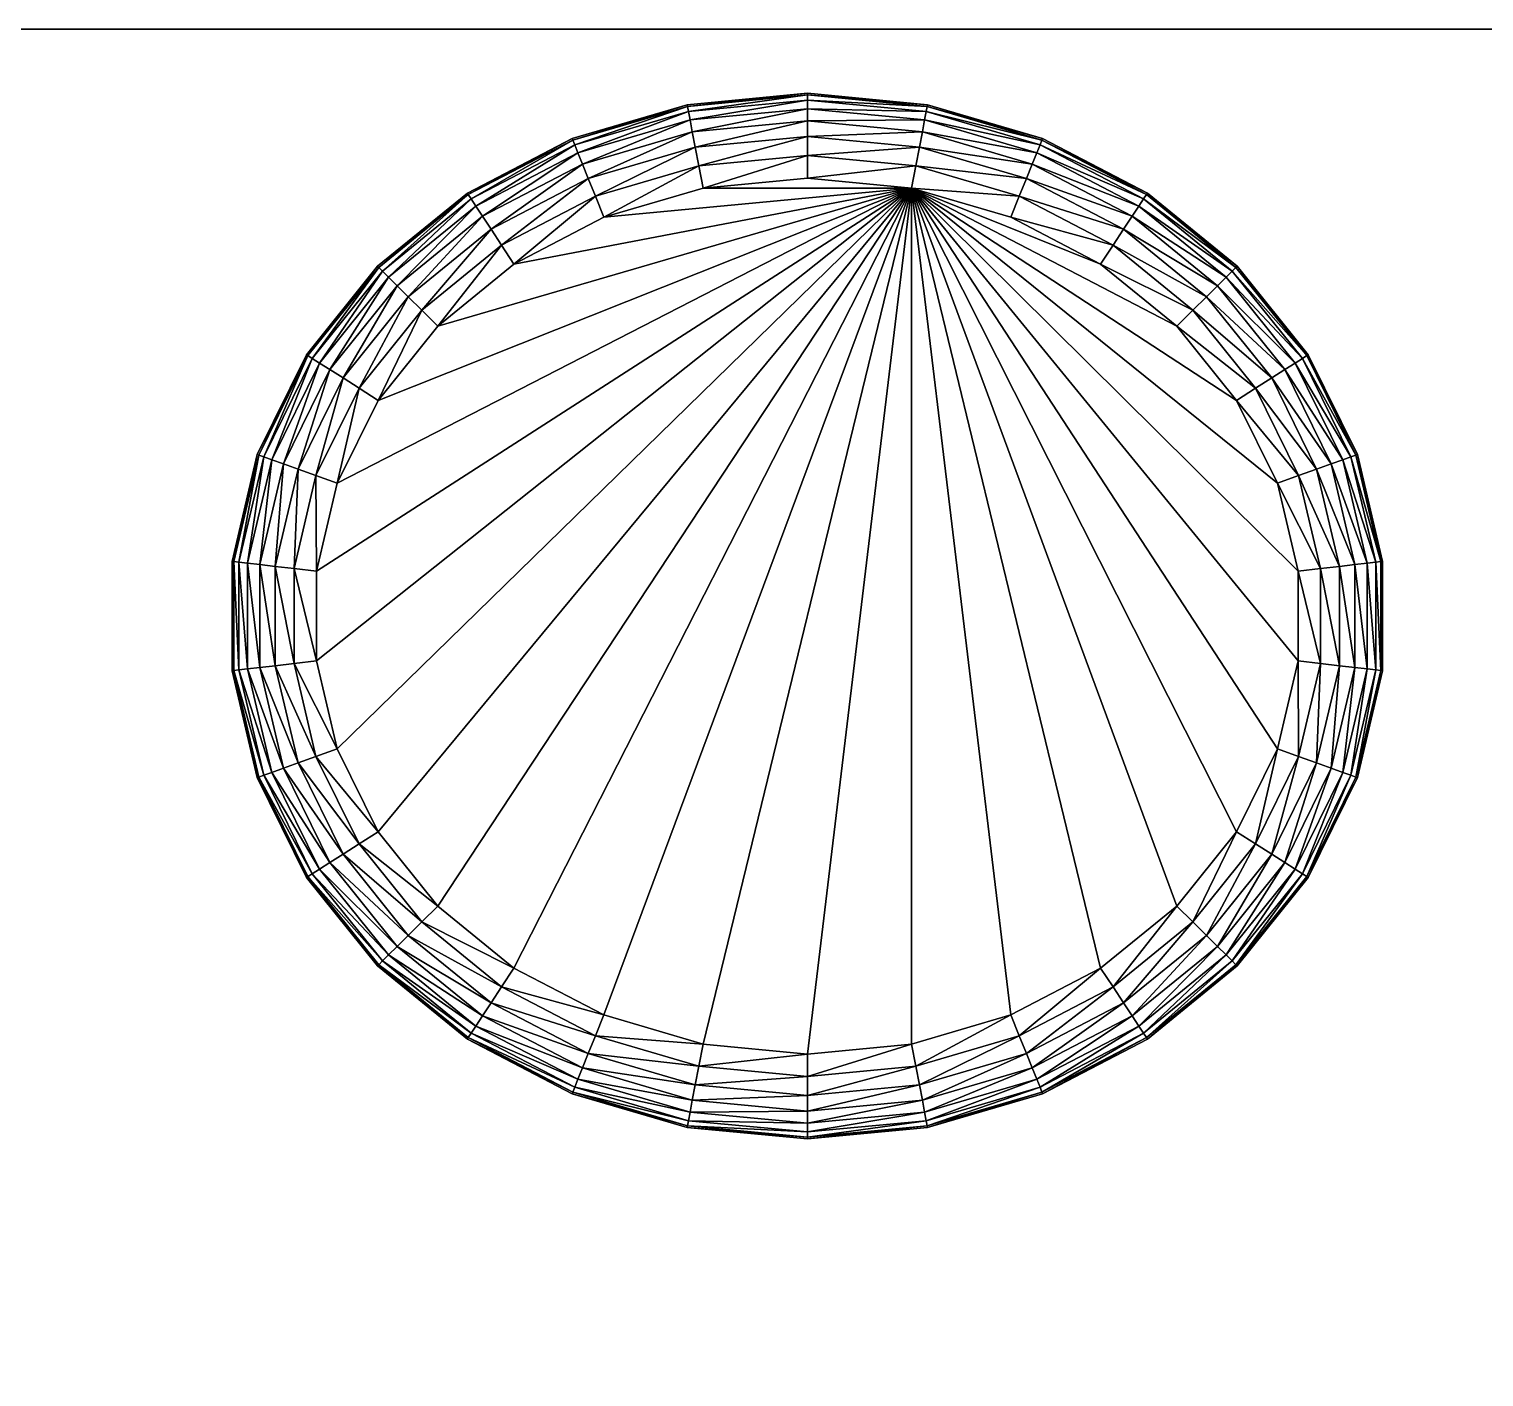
# Model space of a CAD drawing. Header units: millimetres. Extents: x -66 to 66, y -71 to 60.
# Drawn here: x 0 to 18.19, y 43.28 to 60.13 of the extents above; entities that cross this region are included whole.
import ezdxf

# ---------------------------------------------------------------- set-up
doc = ezdxf.new("R2010")
doc.units = ezdxf.units.MM
doc.layers.get('0').update_dxf_attribs({"color": 156})

msp = doc.modelspace()

# ---------------------------------------------------------------- meshes
at = {"color": 251}
mesh = msp.add_polyface(dxfattribs=at)
corners = [(66.031, 60.129, 20.5), (-66.031, 60.129, 20.5), (-65.684, -70.603, 20.5), (-21.478, 16.984, -19.403), (-21.478, 16.984, -15.154), (-21.792, 15.648, -15.154), (-21.792, 15.648, -19.403), (-21.792, 19.686, -19.403), (-21.792, 19.686, -15.154), (-21.478, 18.35, -15.154), (-22.407, 20.934, -19.403), (-21.499, 16.987, -19.683), (-21.813, 15.655, -19.683), (-21.813, 19.679, -19.683), (-21.478, 18.35, -19.403), (-21.499, 18.348, -19.683), (-22.425, 20.923, -19.683), (-21.874, 15.677, -19.92), (-22.425, 14.411, -19.683), (-21.976, 15.714, -20.114), (-22.48, 14.446, -19.92), (-21.564, 16.994, -19.92), (-21.672, 17.007, -20.114), (-21.823, 17.024, -20.265), (-22.119, 15.765, -20.265), (-22.016, 17.047, -20.373), (-22.302, 15.831, -20.373), (-22.253, 17.074, -20.437), (-21.672, 18.328, -20.114), (-21.564, 18.34, -19.92), (-21.823, 18.31, -20.265), (-22.016, 18.288, -20.373), (-22.253, 18.26, -20.437), (-21.874, 19.657, -19.92), (-21.976, 19.621, -20.114), (-22.119, 19.569, -20.265), (-22.302, 19.503, -20.373), (-22.48, 20.888, -19.92), (-22.572, 20.83, -20.114)]
mesh.append_faces([[corners[k] for k in face] for face in [(0, 1, 2)]], dxfattribs={"vtx1": -1, "vtx2": -1, "color": 251})
mesh.append_faces([[corners[k] for k in face] for face in [(3, 4, 5), (5, 6, 3), (7, 8, 9), (8, 7, 10), (11, 3, 6), (6, 12, 11), (13, 7, 14), (14, 15, 13), (7, 13, 16), (17, 12, 18), (19, 17, 20), (21, 11, 12), (12, 17, 21), (22, 21, 17), (17, 19, 22), (23, 22, 19), (19, 24, 23), (25, 23, 24), (24, 26, 25), (27, 25, 26), (28, 29, 21), (21, 22, 28), (30, 28, 22), (22, 23, 30), (31, 30, 23), (23, 25, 31), (32, 31, 25), (25, 27, 32), (33, 13, 15), (15, 29, 33), (34, 33, 29), (29, 28, 34), (35, 34, 28), (28, 30, 35), (36, 35, 30), (30, 31, 36), (13, 33, 37), (33, 34, 38)]], dxfattribs={"vtx2": -1, "color": 251})
mesh = msp.add_polyface(dxfattribs=at)
corners = [(-16.922, 54.811, -19.403), (-16.922, 54.811, -15.154), (-16.307, 56.059, -15.154), (-16.307, 56.059, -19.403), (-15.418, 57.165, -15.154), (-15.418, 57.165, -19.403), (-60.406, 60.129, 14.974), (-66.031, 60.129, 20.5), (66.031, 60.129, 20.5), (57.294, 60.129, 12.477), (-57.294, 60.129, 12.477), (-57.404, 60.129, 12.488), (-57.517, 60.129, 12.521), (-57.634, 60.129, 12.575), (-57.754, 60.129, 12.651), (-57.877, 60.129, 12.749), (57.294, 60.129, -15.154), (-57.294, 60.129, -15.154), (-21.792, 54.811, -15.154), (-21.792, 54.811, -19.403), (-22.407, 56.059, -19.403), (-15.649, 55.64, -20.437), (-15.411, 55.488, -20.459), (-15.922, 54.453, -20.459), (-14.865, 56.615, -20.437), (-21.813, 54.804, -19.683), (-22.425, 56.048, -19.683), (-15.85, 55.768, -20.373), (-16.187, 54.548, -20.437), (-16.015, 55.873, -20.265), (-16.412, 54.628, -20.373), (-16.143, 55.955, -20.114), (-16.595, 54.694, -20.265), (-16.738, 54.746, -20.114), (-16.234, 56.013, -19.92), (-16.84, 54.782, -19.92), (-16.289, 56.048, -19.683), (-16.902, 54.804, -19.683), (-15.034, 56.783, -20.373), (-15.173, 56.92, -20.265), (-15.28, 57.027, -20.114), (-15.357, 57.104, -19.92), (-15.403, 57.149, -19.683), (-21.874, 54.782, -19.92), (-22.48, 56.013, -19.92)]
mesh.append_faces([[corners[k] for k in face] for face in [(6, 9, 15)]], dxfattribs={"vtx0": -1, "vtx1": -1, "vtx2": -1, "color": 251})
mesh.append_faces([[corners[k] for k in face] for face in [(9, 11, 12), (9, 12, 13), (9, 13, 14), (9, 14, 15)]], dxfattribs={"vtx0": -1, "vtx2": -1, "color": 251})
mesh.append_faces([[corners[k] for k in face] for face in [(0, 1, 2), (2, 3, 0), (3, 2, 4), (4, 5, 3), (6, 7, 8), (9, 10, 11), (16, 17, 10), (18, 19, 20), (21, 22, 23), (22, 21, 24), (19, 25, 26), (27, 21, 28), (29, 27, 30), (31, 29, 32), (32, 33, 31), (34, 31, 33), (33, 35, 34), (36, 34, 35), (35, 37, 36), (3, 36, 37), (37, 0, 3), (38, 24, 21), (21, 27, 38), (39, 38, 27), (27, 29, 39), (40, 39, 29), (29, 31, 40), (41, 40, 31), (31, 34, 41), (42, 41, 34), (34, 36, 42), (5, 42, 36), (36, 3, 5), (25, 43, 44)]], dxfattribs={"vtx2": -1, "color": 251})
mesh = msp.add_polyface(dxfattribs=at)
corners = [(15.994, -20.216, -19.403), (15.994, -20.216, -15.154), (15.105, -21.321, -15.154), (15.105, -21.321, -19.403), (66.031, 60.129, 20.5), (-65.684, -70.603, 20.5), (66.031, -70.293, 20.5), (24.277, -28.991, -19.403), (23.153, -29.905, -19.403), (23.153, -29.905, -15.154), (24.277, -28.991, -15.154), (23.153, -21.321, -19.403), (23.153, -21.321, -15.154), (22.265, -20.216, -15.154), (22.265, -20.216, -19.403), (24.277, -22.235, -19.403), (24.277, -22.235, -15.154), (23.169, -21.306, -19.683), (24.289, -22.217, -19.683), (15.09, -21.306, -19.683), (15.976, -20.204, -19.683), (24.574, -29.444, -20.373), (24.705, -29.643, -20.437), (23.706, -30.455, -20.437), (24.467, -29.281, -20.265), (23.537, -30.287, -20.373), (24.384, -29.154, -20.114), (23.399, -30.15, -20.265), (23.292, -30.043, -20.114), (24.324, -29.064, -19.92), (23.215, -29.967, -19.92), (24.289, -29.009, -19.683), (23.169, -29.921, -19.683), (23.215, -21.26, -19.92), (22.283, -20.204, -19.683), (23.292, -21.184, -20.114), (22.338, -20.169, -19.92), (23.399, -21.077, -20.265), (22.429, -20.111, -20.114), (23.537, -20.939, -20.373), (22.557, -20.029, -20.265), (24.324, -22.163, -19.92), (24.384, -22.072, -20.114), (24.467, -21.946, -20.265), (24.574, -21.783, -20.373), (24.705, -21.584, -20.437), (23.706, -20.771, -20.437), (23.906, -20.573, -20.459), (24.86, -21.349, -20.459)]
mesh.append_faces([[corners[k] for k in face] for face in [(4, 5, 6)]], dxfattribs={"vtx0": -1, "vtx1": -1, "color": 251})
mesh.append_faces([[corners[k] for k in face] for face in [(0, 1, 2), (2, 3, 0), (7, 8, 9), (9, 10, 7), (11, 12, 13), (13, 14, 11), (15, 16, 12), (12, 11, 15), (17, 11, 14), (18, 15, 11), (11, 17, 18), (3, 19, 20), (20, 0, 3), (21, 22, 23), (24, 21, 25), (26, 24, 27), (27, 28, 26), (29, 26, 28), (28, 30, 29), (31, 29, 30), (30, 32, 31), (7, 31, 32), (32, 8, 7), (33, 17, 34), (35, 33, 36), (37, 35, 38), (39, 37, 40), (41, 18, 17), (17, 33, 41), (42, 41, 33), (33, 35, 42), (43, 42, 35), (35, 37, 43), (44, 43, 37), (37, 39, 44), (45, 44, 39), (39, 46, 45), (46, 47, 48)]], dxfattribs={"vtx2": -1, "color": 251})
mesh = msp.add_polyface(dxfattribs=at)
corners = [(21.335, 53.475, -15.154), (21.335, 53.475, -19.403), (21.335, 52.109, -19.403), (21.65, 54.811, -15.154), (21.65, 54.811, -19.403), (22.265, 56.059, -15.154), (-60.406, 60.129, 14.974), (66.031, 60.129, 20.5), (59.941, 60.129, 14.547), (57.294, 60.129, 12.477), (-57.294, 60.129, 12.477), (57.294, 60.129, -15.154), (16.923, 53.475, -19.403), (16.923, 53.475, -15.154), (16.923, 52.109, -15.154), (16.609, 54.811, -19.403), (16.609, 54.811, -15.154), (16.902, 53.473, -19.683), (16.923, 52.109, -19.403), (16.588, 54.804, -19.683), (21.529, 53.453, -20.114), (21.68, 53.435, -20.265), (21.68, 52.149, -20.265), (21.421, 53.465, -19.92), (21.529, 52.132, -20.114), (21.357, 53.473, -19.683), (21.421, 52.119, -19.92), (21.357, 52.112, -19.683), (21.976, 54.694, -20.265), (22.16, 54.628, -20.373), (21.874, 53.413, -20.373), (21.833, 54.746, -20.114), (21.731, 54.782, -19.92), (21.67, 54.804, -19.683), (22.338, 56.013, -19.92), (22.283, 56.048, -19.683), (22.265, 56.059, -19.403), (16.837, 53.465, -19.92), (16.902, 52.112, -19.683), (16.729, 53.453, -20.114), (16.837, 52.119, -19.92), (16.578, 53.435, -20.265), (16.729, 52.132, -20.114), (16.527, 54.782, -19.92), (16.425, 54.746, -20.114), (16.282, 54.694, -20.265)]
mesh.append_faces([[corners[k] for k in face] for face in [(6, 7, 8), (6, 8, 9)]], dxfattribs={"vtx0": -1, "vtx1": -1, "vtx2": -1, "color": 251})
mesh.append_faces([[corners[k] for k in face] for face in [(0, 1, 2), (1, 0, 3), (3, 4, 1), (4, 3, 5), (10, 9, 11), (12, 13, 14), (15, 16, 13), (13, 12, 15), (17, 12, 18), (19, 15, 12), (12, 17, 19), (20, 21, 22), (23, 20, 24), (25, 23, 26), (1, 25, 27), (28, 29, 30), (30, 21, 28), (31, 28, 21), (21, 20, 31), (32, 31, 20), (20, 23, 32), (33, 32, 23), (23, 25, 33), (4, 33, 25), (25, 1, 4), (31, 32, 34), (32, 33, 35), (33, 4, 36), (37, 17, 38), (39, 37, 40), (41, 39, 42), (43, 19, 17), (17, 37, 43), (44, 43, 37), (37, 39, 44), (45, 44, 39), (39, 41, 45)]], dxfattribs={"vtx2": -1, "color": 251})
mesh = msp.add_polyface(dxfattribs=at)
corners = [(-22.407, -13.681, -19.403), (-22.407, -13.681, -15.154), (-21.792, -14.929, -15.154), (-21.792, -14.929, -19.403), (57.294, -44.84, -15.154), (-57.294, -44.84, -15.154), (-57.294, 60.129, -15.154), (-16.307, -13.681, -19.403), (-16.307, -13.681, -15.154), (-15.418, -12.576, -15.154), (-15.418, -12.576, -19.403), (-16.922, -14.929, -19.403), (-16.922, -14.929, -15.154), (-16.289, -13.693, -19.683), (-15.403, -12.591, -19.683), (-16.902, -14.937, -19.683), (-21.976, -14.995, -20.114), (-22.119, -15.046, -20.265), (-22.699, -13.868, -20.265), (-21.874, -14.959, -19.92), (-22.572, -13.786, -20.114), (-22.48, -13.728, -19.92), (-21.812, -14.937, -19.683), (-22.425, -13.693, -19.683), (-16.234, -13.728, -19.92), (-15.357, -12.637, -19.92), (-16.143, -13.786, -20.114), (-15.28, -12.713, -20.114), (-16.015, -13.868, -20.265), (-15.173, -12.82, -20.265), (-15.85, -13.973, -20.373), (-15.034, -12.958, -20.373), (-15.649, -14.101, -20.437), (-15.411, -14.252, -20.459), (-14.865, -13.126, -20.437), (-16.84, -14.959, -19.92), (-16.738, -14.995, -20.114), (-16.595, -15.046, -20.265), (-16.412, -15.112, -20.373), (-16.187, -15.193, -20.437), (-15.922, -15.288, -20.459)]
mesh.append_faces([[corners[k] for k in face] for face in [(0, 1, 2), (2, 3, 0), (4, 5, 6), (7, 8, 9), (9, 10, 7), (11, 12, 8), (8, 7, 11), (13, 7, 10), (10, 14, 13), (15, 11, 7), (7, 13, 15), (16, 17, 18), (19, 16, 20), (20, 21, 19), (22, 19, 21), (21, 23, 22), (3, 22, 23), (23, 0, 3), (24, 13, 14), (14, 25, 24), (26, 24, 25), (25, 27, 26), (28, 26, 27), (27, 29, 28), (30, 28, 29), (29, 31, 30), (32, 30, 31), (33, 32, 34), (35, 15, 13), (13, 24, 35), (36, 35, 24), (24, 26, 36), (37, 36, 26), (26, 28, 37), (38, 37, 28), (28, 30, 38), (39, 38, 30), (30, 32, 39), (32, 33, 40)]], dxfattribs={"vtx2": -1, "color": 251})
mesh = msp.add_polyface(dxfattribs=at)
corners = [(23.153, 30.769, -15.154), (23.153, 30.769, -19.403), (24.277, 29.855, -19.403), (22.265, 31.875, -15.154), (22.265, 31.875, -19.403), (23.153, 22.04, -19.403), (23.153, 22.04, -15.154), (24.277, 22.954, -15.154), (-57.294, 60.129, -15.154), (57.294, 60.129, -15.154), (57.294, -44.84, -15.154), (13.982, 22.954, -19.403), (13.982, 22.954, -15.154), (15.105, 22.04, -15.154), (15.105, 22.04, -19.403), (15.105, 30.769, -19.403), (15.105, 30.769, -15.154), (13.982, 29.855, -15.154), (13.982, 29.855, -19.403), (15.994, 31.875, -19.403), (13.97, 22.936, -19.683), (15.09, 22.024, -19.683), (15.09, 30.785, -19.683), (13.97, 29.873, -19.683), (15.976, 31.886, -19.683), (23.169, 30.785, -19.683), (23.215, 30.83, -19.92), (24.324, 29.928, -19.92), (24.289, 29.873, -19.683), (23.537, 31.151, -20.373), (23.399, 31.014, -20.265), (22.557, 32.061, -20.265), (23.292, 30.907, -20.114), (22.429, 31.979, -20.114), (22.338, 31.921, -19.92), (22.283, 31.886, -19.683), (23.169, 22.024, -19.683), (24.277, 22.954, -19.403), (13.934, 22.881, -19.92), (13.874, 22.791, -20.114), (15.044, 21.979, -19.92), (13.791, 22.664, -20.265), (14.967, 21.902, -20.114), (15.044, 30.83, -19.92), (13.934, 29.928, -19.92), (14.967, 30.907, -20.114), (13.874, 30.018, -20.114), (14.859, 31.014, -20.265), (13.791, 30.145, -20.265), (14.721, 31.151, -20.373), (14.552, 31.319, -20.437), (13.684, 30.308, -20.373), (14.352, 31.518, -20.459), (13.553, 30.507, -20.437), (15.921, 31.921, -19.92), (15.829, 31.979, -20.114), (15.701, 32.061, -20.265), (15.537, 32.166, -20.373)]
mesh.append_faces([[corners[k] for k in face] for face in [(0, 1, 2), (1, 0, 3), (3, 4, 1), (5, 6, 7), (8, 9, 10), (11, 12, 13), (13, 14, 11), (15, 16, 17), (17, 18, 15), (16, 15, 19), (20, 11, 14), (14, 21, 20), (22, 15, 18), (18, 23, 22), (15, 22, 24), (25, 26, 27), (1, 25, 28), (29, 30, 31), (30, 32, 33), (32, 26, 34), (26, 25, 35), (25, 1, 4), (36, 5, 37), (38, 20, 21), (39, 38, 40), (41, 39, 42), (43, 22, 23), (23, 44, 43), (45, 43, 44), (44, 46, 45), (47, 45, 46), (46, 48, 47), (49, 47, 48), (50, 49, 51), (52, 50, 53), (22, 43, 54), (43, 45, 55), (45, 47, 56), (47, 49, 57)]], dxfattribs={"vtx2": -1, "color": 251})
mesh = msp.add_polyface(dxfattribs=at)
corners = [(6.789, 58.762, -19.403), (6.789, 58.762, -15.154), (8.227, 59.184, -15.154), (8.227, 59.184, -19.403), (5.48, 58.079, -19.403), (9.731, 59.327, -15.154), (9.731, 59.327, -19.403), (11.034, 58.142, -20.459), (8.427, 58.142, -20.459), (9.731, 58.266, -20.459), (6.797, 58.742, -19.683), (8.231, 59.163, -19.683), (5.492, 58.061, -19.683), (9.731, 59.305, -19.683), (6.822, 58.682, -19.92), (8.243, 59.099, -19.92), (6.862, 58.581, -20.114), (8.264, 58.993, -20.114), (6.919, 58.441, -20.265), (8.292, 58.844, -20.265), (6.992, 58.26, -20.373), (8.329, 58.653, -20.373), (7.081, 58.039, -20.437), (8.374, 58.419, -20.437), (5.527, 58.006, -19.92), (5.587, 57.916, -20.114), (5.67, 57.789, -20.265), (9.731, 58.548, -20.437), (9.731, 58.786, -20.373), (11.132, 58.653, -20.373), (11.087, 58.419, -20.437), (9.731, 59.24, -19.92), (9.731, 59.132, -20.114), (9.731, 58.981, -20.265)]
mesh.append_faces([[corners[k] for k in face] for face in [(7, 8, 9)]], dxfattribs={"vtx0": -1, "color": 251})
mesh.append_faces([[corners[k] for k in face] for face in [(0, 1, 2), (2, 3, 0), (1, 0, 4), (3, 2, 5), (5, 6, 3), (10, 0, 3), (3, 11, 10), (0, 10, 12), (11, 3, 6), (6, 13, 11), (14, 10, 11), (11, 15, 14), (16, 14, 15), (15, 17, 16), (18, 16, 17), (17, 19, 18), (20, 18, 19), (19, 21, 20), (22, 20, 21), (21, 23, 22), (10, 14, 24), (14, 16, 25), (16, 18, 26), (27, 28, 29), (9, 27, 30), (15, 11, 13), (13, 31, 15), (17, 15, 31), (31, 32, 17), (19, 17, 32), (32, 33, 19), (21, 19, 33), (33, 28, 21), (23, 21, 28), (28, 27, 23), (8, 23, 27), (27, 9, 8)]], dxfattribs={"vtx2": -1, "color": 251})
mesh = msp.add_polyface(dxfattribs=at)
corners = [(12.672, 58.762, -19.403), (12.672, 58.762, -15.154), (13.982, 58.079, -15.154), (13.982, 58.079, -19.403), (11.234, 59.184, -19.403), (11.234, 59.184, -15.154), (9.731, 59.327, -19.403), (9.731, 59.327, -15.154), (12.664, 58.742, -19.683), (13.97, 58.061, -19.683), (11.23, 59.163, -19.683), (9.731, 59.305, -19.683), (12.64, 58.682, -19.92), (13.934, 58.006, -19.92), (12.599, 58.581, -20.114), (13.874, 57.916, -20.114), (12.543, 58.441, -20.265), (12.47, 58.26, -20.373), (13.791, 57.789, -20.265), (11.218, 59.099, -19.92), (11.197, 58.993, -20.114), (11.169, 58.844, -20.265), (11.132, 58.653, -20.373), (11.087, 58.419, -20.437), (12.381, 58.039, -20.437), (11.034, 58.142, -20.459), (9.731, 59.24, -19.92), (9.731, 59.132, -20.114), (9.731, 58.981, -20.265), (9.731, 58.786, -20.373), (9.731, 58.548, -20.437), (9.731, 58.266, -20.459)]
mesh.append_faces([[corners[k] for k in face] for face in [(0, 1, 2), (2, 3, 0), (4, 5, 1), (1, 0, 4), (6, 7, 5), (5, 4, 6), (8, 0, 3), (3, 9, 8), (10, 4, 0), (0, 8, 10), (11, 6, 4), (4, 10, 11), (12, 8, 9), (9, 13, 12), (14, 12, 13), (13, 15, 14), (16, 14, 15), (17, 16, 18), (19, 10, 8), (8, 12, 19), (20, 19, 12), (12, 14, 20), (21, 20, 14), (14, 16, 21), (22, 21, 16), (16, 17, 22), (23, 22, 17), (17, 24, 23), (25, 23, 24), (26, 11, 10), (10, 19, 26), (27, 26, 19), (19, 20, 27), (28, 27, 20), (20, 21, 28), (29, 28, 21), (21, 22, 29), (22, 23, 30), (23, 25, 31)]], dxfattribs={"vtx2": -1, "color": 251})
mesh = msp.add_polyface(dxfattribs=at)
corners = [(5.48, 58.079, -19.403), (5.48, 58.079, -15.154), (6.789, 58.762, -15.154), (4.356, 57.165, -19.403), (4.356, 57.165, -15.154), (3.468, 56.059, -19.403), (3.468, 56.059, -15.154), (2.853, 54.811, -19.403), (5.492, 58.061, -19.683), (6.789, 58.762, -19.403), (4.372, 57.149, -19.683), (3.486, 56.048, -19.683), (5.527, 58.006, -19.92), (6.797, 58.742, -19.683), (5.587, 57.916, -20.114), (6.822, 58.682, -19.92), (5.67, 57.789, -20.265), (6.862, 58.581, -20.114), (5.777, 57.626, -20.373), (6.919, 58.441, -20.265), (4.418, 57.104, -19.92), (4.494, 57.027, -20.114), (4.602, 56.92, -20.265), (4.74, 56.783, -20.373), (4.909, 56.615, -20.437), (5.908, 57.427, -20.437), (5.109, 56.416, -20.459), (6.063, 57.192, -20.459), (3.541, 56.013, -19.92), (3.632, 55.955, -20.114), (3.76, 55.873, -20.265), (3.925, 55.768, -20.373), (4.126, 55.64, -20.437), (4.363, 55.488, -20.459)]
mesh.append_faces([[corners[k] for k in face] for face in [(0, 1, 2), (3, 4, 1), (1, 0, 3), (5, 6, 4), (4, 3, 5), (6, 5, 7), (8, 0, 9), (10, 3, 0), (0, 8, 10), (11, 5, 3), (3, 10, 11), (12, 8, 13), (14, 12, 15), (16, 14, 17), (18, 16, 19), (20, 10, 8), (8, 12, 20), (21, 20, 12), (12, 14, 21), (22, 21, 14), (14, 16, 22), (23, 22, 16), (16, 18, 23), (24, 23, 18), (18, 25, 24), (26, 24, 25), (25, 27, 26), (28, 11, 10), (10, 20, 28), (29, 28, 20), (20, 21, 29), (30, 29, 21), (21, 22, 30), (31, 30, 22), (22, 23, 31), (32, 31, 23), (23, 24, 32), (33, 32, 24), (24, 26, 33)]], dxfattribs={"vtx2": -1, "color": 251})
mesh = msp.add_polyface(dxfattribs=at)
corners = [(13.982, 58.079, -19.403), (13.982, 58.079, -15.154), (15.105, 57.165, -15.154), (15.105, 57.165, -19.403), (11.034, 58.142, -20.459), (12.276, 57.778, -20.459), (13.398, 57.192, -20.459), (14.352, 56.416, -20.459), (15.098, 55.488, -20.459), (15.608, 54.453, -20.459), (3.853, 54.453, -20.459), (4.363, 55.488, -20.459), (5.109, 56.416, -20.459), (6.063, 57.192, -20.459), (7.186, 57.778, -20.459), (8.427, 58.142, -20.459), (13.97, 58.061, -19.683), (15.09, 57.149, -19.683), (7.081, 58.039, -20.437), (8.374, 58.419, -20.437), (6.919, 58.441, -20.265), (6.992, 58.26, -20.373), (5.777, 57.626, -20.373), (5.908, 57.427, -20.437), (13.934, 58.006, -19.92), (15.044, 57.104, -19.92), (13.874, 57.916, -20.114), (14.967, 57.027, -20.114), (13.791, 57.789, -20.265), (14.859, 56.92, -20.265), (13.684, 57.626, -20.373), (14.721, 56.783, -20.373), (13.553, 57.427, -20.437), (14.552, 56.615, -20.437), (12.543, 58.441, -20.265), (12.47, 58.26, -20.373), (12.381, 58.039, -20.437)]
mesh.append_faces([[corners[k] for k in face] for face in [(4, 6, 7), (4, 7, 8), (4, 8, 9), (4, 10, 11), (4, 11, 12), (4, 12, 13), (4, 13, 14), (4, 14, 15)]], dxfattribs={"vtx0": -1, "vtx2": -1, "color": 251})
mesh.append_faces([[corners[k] for k in face] for face in [(0, 1, 2), (2, 3, 0), (4, 5, 6), (16, 0, 3), (3, 17, 16), (14, 18, 19), (19, 15, 14), (20, 21, 22), (23, 22, 21), (21, 18, 23), (13, 23, 18), (18, 14, 13), (24, 16, 17), (17, 25, 24), (26, 24, 25), (25, 27, 26), (28, 26, 27), (27, 29, 28), (30, 28, 29), (29, 31, 30), (32, 30, 31), (31, 33, 32), (6, 32, 33), (33, 7, 6), (26, 28, 34), (28, 30, 35), (36, 35, 30), (30, 32, 36), (5, 36, 32), (32, 6, 5), (36, 5, 4)]], dxfattribs={"vtx2": -1, "color": 251})
mesh = msp.add_polyface(dxfattribs=at)
corners = [(2.853, 54.811, -19.403), (2.853, 54.811, -15.154), (3.468, 56.059, -15.154), (2.538, 53.475, -19.403), (2.538, 53.475, -15.154), (2.538, 52.109, -19.403), (11.034, 58.142, -20.459), (3.853, 51.132, -20.459), (3.594, 52.232, -20.459), (3.594, 53.353, -20.459), (3.853, 54.453, -20.459), (2.873, 54.804, -19.683), (3.468, 56.059, -19.403), (3.486, 56.048, -19.683), (2.56, 53.473, -19.683), (2.56, 52.112, -19.683), (2.934, 54.782, -19.92), (3.541, 56.013, -19.92), (3.036, 54.746, -20.114), (3.632, 55.955, -20.114), (3.179, 54.694, -20.265), (3.76, 55.873, -20.265), (3.363, 54.628, -20.373), (3.925, 55.768, -20.373), (3.587, 54.548, -20.437), (4.126, 55.64, -20.437), (4.363, 55.488, -20.459), (2.624, 53.465, -19.92), (2.732, 53.453, -20.114), (2.883, 53.435, -20.265), (3.077, 53.413, -20.373), (3.314, 53.385, -20.437), (2.624, 52.119, -19.92), (2.732, 52.132, -20.114)]
mesh.append_faces([[corners[k] for k in face] for face in [(6, 7, 8), (6, 8, 9), (6, 9, 10)]], dxfattribs={"vtx0": -1, "vtx2": -1, "color": 251})
mesh.append_faces([[corners[k] for k in face] for face in [(0, 1, 2), (3, 4, 1), (1, 0, 3), (4, 3, 5), (11, 0, 12), (12, 13, 11), (14, 3, 0), (0, 11, 14), (3, 14, 15), (16, 11, 13), (13, 17, 16), (18, 16, 17), (17, 19, 18), (20, 18, 19), (19, 21, 20), (22, 20, 21), (21, 23, 22), (24, 22, 23), (23, 25, 24), (10, 24, 25), (25, 26, 10), (27, 14, 11), (11, 16, 27), (28, 27, 16), (16, 18, 28), (29, 28, 18), (18, 20, 29), (30, 29, 20), (20, 22, 30), (31, 30, 22), (22, 24, 31), (9, 31, 24), (24, 10, 9), (14, 27, 32), (27, 28, 33)]], dxfattribs={"vtx2": -1, "color": 251})
mesh = msp.add_polyface(dxfattribs=at)
corners = [(15.105, 48.42, -19.403), (15.105, 48.42, -15.154), (13.982, 47.505, -15.154), (13.982, 47.505, -19.403), (11.034, 58.142, -20.459), (15.608, 54.453, -20.459), (15.867, 53.353, -20.459), (15.867, 52.232, -20.459), (15.608, 51.132, -20.459), (15.098, 50.096, -20.459), (14.352, 49.168, -20.459), (13.398, 48.392, -20.459), (12.276, 47.806, -20.459), (11.034, 47.442, -20.459), (9.731, 47.318, -20.459), (8.427, 47.442, -20.459), (7.186, 47.806, -20.459), (6.063, 48.392, -20.459), (5.109, 49.168, -20.459), (4.363, 50.096, -20.459), (3.853, 51.132, -20.459), (15.09, 48.435, -19.683), (13.97, 47.523, -19.683), (5.777, 47.958, -20.373), (5.908, 48.157, -20.437), (7.081, 47.545, -20.437), (13.553, 48.157, -20.437), (13.684, 47.958, -20.373), (12.47, 47.324, -20.373), (12.381, 47.545, -20.437), (15.044, 48.481, -19.92), (13.934, 47.578, -19.92), (14.967, 48.557, -20.114), (13.874, 47.668, -20.114), (14.859, 48.664, -20.265), (13.791, 47.795, -20.265), (14.721, 48.801, -20.373), (14.552, 48.97, -20.437)]
mesh.append_faces([[corners[k] for k in face] for face in [(4, 5, 6), (4, 6, 7), (4, 7, 8), (4, 8, 9), (4, 9, 10), (4, 10, 11), (4, 11, 12), (4, 12, 13), (4, 13, 14), (4, 14, 15), (4, 15, 16), (4, 16, 17), (4, 17, 18), (4, 18, 19), (4, 19, 20)]], dxfattribs={"vtx0": -1, "vtx2": -1, "color": 251})
mesh.append_faces([[corners[k] for k in face] for face in [(0, 1, 2), (2, 3, 0), (21, 0, 3), (3, 22, 21), (23, 24, 25), (16, 25, 24), (24, 17, 16), (26, 27, 28), (11, 26, 29), (29, 12, 11), (30, 21, 22), (22, 31, 30), (32, 30, 31), (31, 33, 32), (34, 32, 33), (33, 35, 34), (36, 34, 35), (35, 27, 36), (37, 36, 27), (27, 26, 37), (10, 37, 26), (26, 11, 10), (37, 10, 9)]], dxfattribs={"vtx2": -1, "color": 251})
mesh = msp.add_polyface(dxfattribs=at)
corners = [(15.994, 56.059, -19.403), (15.994, 56.059, -15.154), (16.609, 54.811, -15.154), (16.609, 54.811, -19.403), (15.105, 57.165, -19.403), (15.105, 57.165, -15.154), (15.976, 56.048, -19.683), (16.588, 54.804, -19.683), (15.09, 57.149, -19.683), (16.098, 54.628, -20.373), (16.282, 54.694, -20.265), (16.578, 53.435, -20.265), (16.384, 53.413, -20.373), (15.874, 54.548, -20.437), (16.147, 53.385, -20.437), (15.608, 54.453, -20.459), (15.867, 53.353, -20.459), (15.921, 56.013, -19.92), (16.527, 54.782, -19.92), (15.829, 55.955, -20.114), (16.425, 54.746, -20.114), (15.701, 55.873, -20.265), (15.537, 55.768, -20.373), (15.336, 55.64, -20.437), (15.098, 55.488, -20.459), (15.044, 57.104, -19.92), (14.967, 57.027, -20.114), (14.859, 56.92, -20.265), (14.721, 56.783, -20.373), (14.552, 56.615, -20.437), (14.352, 56.416, -20.459)]
mesh.append_faces([[corners[k] for k in face] for face in [(0, 1, 2), (2, 3, 0), (4, 5, 1), (1, 0, 4), (6, 0, 3), (3, 7, 6), (8, 4, 0), (0, 6, 8), (9, 10, 11), (11, 12, 9), (13, 9, 12), (12, 14, 13), (15, 13, 14), (14, 16, 15), (17, 6, 7), (7, 18, 17), (19, 17, 18), (18, 20, 19), (21, 19, 20), (20, 10, 21), (22, 21, 10), (10, 9, 22), (23, 22, 9), (9, 13, 23), (24, 23, 13), (13, 15, 24), (25, 8, 6), (6, 17, 25), (26, 25, 17), (17, 19, 26), (27, 26, 19), (19, 21, 27), (28, 27, 21), (21, 22, 28), (29, 28, 22), (22, 23, 29), (30, 29, 23), (23, 24, 30)]], dxfattribs={"vtx2": -1, "color": 251})
mesh = msp.add_polyface(dxfattribs=at)
corners = [(-2.852, 52.109, -15.154), (-2.852, 52.109, -19.403), (-2.852, 53.475, -19.403), (-3.166, 50.773, -15.154), (-3.166, 50.773, -19.403), (-3.781, 49.525, -15.154), (-3.781, 49.525, -19.403), (2.538, 52.109, -19.403), (2.538, 52.109, -15.154), (2.538, 53.475, -15.154), (-3.627, 52.199, -20.437), (-3.907, 52.232, -20.459), (-3.907, 53.353, -20.459), (-3.627, 53.385, -20.437), (-3.901, 51.036, -20.437), (-3.39, 52.172, -20.373), (-3.39, 53.413, -20.373), (-3.196, 52.149, -20.265), (-3.196, 53.435, -20.265), (-3.045, 52.132, -20.114), (-2.938, 52.119, -19.92), (-3.045, 53.453, -20.114), (-2.873, 52.112, -19.683), (-2.938, 53.465, -19.92), (-2.873, 53.473, -19.683), (-3.676, 50.956, -20.373), (-3.493, 50.89, -20.265), (-3.35, 50.839, -20.114), (-3.248, 50.802, -19.92), (-3.186, 50.78, -19.683), (-4.238, 49.816, -20.373), (-4.073, 49.711, -20.265), (-3.945, 49.63, -20.114), (-3.854, 49.571, -19.92), (-3.799, 49.536, -19.683)]
mesh.append_faces([[corners[k] for k in face] for face in [(0, 1, 2), (1, 0, 3), (3, 4, 1), (4, 3, 5), (5, 6, 4), (7, 8, 9), (10, 11, 12), (12, 13, 10), (11, 10, 14), (15, 10, 13), (13, 16, 15), (17, 15, 16), (16, 18, 17), (19, 17, 18), (20, 19, 21), (22, 20, 23), (1, 22, 24), (25, 14, 10), (10, 15, 25), (26, 25, 15), (15, 17, 26), (27, 26, 17), (17, 19, 27), (28, 27, 19), (19, 20, 28), (29, 28, 20), (20, 22, 29), (4, 29, 22), (22, 1, 4), (14, 25, 30), (25, 26, 31), (32, 31, 26), (26, 27, 32), (33, 32, 27), (27, 28, 33), (34, 33, 28), (28, 29, 34), (6, 34, 29), (29, 4, 6)]], dxfattribs={"vtx2": -1, "color": 251})
mesh = msp.add_polyface(dxfattribs=at)
corners = [(2.853, 50.773, -19.403), (2.853, 50.773, -15.154), (2.538, 52.109, -15.154), (2.538, 52.109, -19.403), (3.468, 49.525, -19.403), (2.56, 52.112, -19.683), (2.538, 53.475, -19.403), (2.873, 50.78, -19.683), (3.486, 49.536, -19.683), (2.624, 52.119, -19.92), (2.56, 53.473, -19.683), (2.732, 52.132, -20.114), (2.624, 53.465, -19.92), (2.883, 52.149, -20.265), (2.732, 53.453, -20.114), (2.883, 53.435, -20.265), (3.077, 52.172, -20.373), (3.077, 53.413, -20.373), (3.314, 52.199, -20.437), (3.314, 53.385, -20.437), (3.594, 52.232, -20.459), (3.594, 53.353, -20.459), (2.934, 50.802, -19.92), (3.036, 50.839, -20.114), (3.179, 50.89, -20.265), (3.363, 50.956, -20.373), (3.587, 51.036, -20.437), (3.853, 51.132, -20.459), (3.541, 49.571, -19.92), (3.632, 49.63, -20.114), (3.76, 49.711, -20.265), (3.925, 49.816, -20.373), (4.126, 49.944, -20.437), (4.363, 50.096, -20.459)]
mesh.append_faces([[corners[k] for k in face] for face in [(0, 1, 2), (2, 3, 0), (1, 0, 4), (5, 3, 6), (7, 0, 3), (3, 5, 7), (0, 7, 8), (9, 5, 10), (11, 9, 12), (13, 11, 14), (14, 15, 13), (16, 13, 15), (15, 17, 16), (18, 16, 17), (17, 19, 18), (20, 18, 19), (19, 21, 20), (22, 7, 5), (5, 9, 22), (23, 22, 9), (9, 11, 23), (24, 23, 11), (11, 13, 24), (25, 24, 13), (13, 16, 25), (26, 25, 16), (16, 18, 26), (27, 26, 18), (18, 20, 27), (7, 22, 28), (22, 23, 29), (23, 24, 30), (31, 30, 24), (24, 25, 31), (32, 31, 25), (25, 26, 32), (33, 32, 26), (26, 27, 33)]], dxfattribs={"vtx2": -1, "color": 251})
mesh = msp.add_polyface(dxfattribs=at)
corners = [(15.994, 49.525, -19.403), (15.994, 49.525, -15.154), (15.105, 48.42, -15.154), (16.609, 50.773, -19.403), (16.609, 50.773, -15.154), (15.976, 49.536, -19.683), (15.105, 48.42, -19.403), (16.588, 50.78, -19.683), (15.921, 49.571, -19.92), (15.09, 48.435, -19.683), (15.829, 49.63, -20.114), (15.044, 48.481, -19.92), (15.701, 49.711, -20.265), (14.967, 48.557, -20.114), (15.537, 49.816, -20.373), (14.859, 48.664, -20.265), (14.721, 48.801, -20.373), (15.336, 49.944, -20.437), (14.552, 48.97, -20.437), (15.098, 50.096, -20.459), (16.527, 50.802, -19.92), (16.425, 50.839, -20.114), (16.282, 50.89, -20.265), (16.098, 50.956, -20.373), (15.874, 51.036, -20.437), (15.608, 51.132, -20.459), (16.578, 52.149, -20.265), (16.384, 52.172, -20.373), (16.147, 52.199, -20.437), (15.867, 52.232, -20.459), (16.384, 53.413, -20.373), (16.147, 53.385, -20.437), (15.867, 53.353, -20.459)]
mesh.append_faces([[corners[k] for k in face] for face in [(0, 1, 2), (3, 4, 1), (1, 0, 3), (5, 0, 6), (7, 3, 0), (0, 5, 7), (8, 5, 9), (10, 8, 11), (12, 10, 13), (14, 12, 15), (15, 16, 14), (17, 14, 16), (16, 18, 17), (19, 17, 18), (20, 7, 5), (5, 8, 20), (21, 20, 8), (8, 10, 21), (22, 21, 10), (10, 12, 22), (23, 22, 12), (12, 14, 23), (24, 23, 14), (14, 17, 24), (25, 24, 17), (17, 19, 25), (21, 22, 26), (27, 26, 22), (22, 23, 27), (28, 27, 23), (23, 24, 28), (29, 28, 24), (24, 25, 29), (26, 27, 30), (31, 30, 27), (27, 28, 31), (32, 31, 28), (28, 29, 32)]], dxfattribs={"vtx2": -1, "color": 251})
mesh = msp.add_polyface(dxfattribs=at)
corners = [(21.65, 50.773, -15.154), (21.65, 50.773, -19.403), (22.265, 49.525, -19.403), (21.335, 52.109, -15.154), (21.335, 52.109, -19.403), (21.335, 53.475, -15.154), (16.923, 52.109, -19.403), (16.923, 52.109, -15.154), (16.609, 50.773, -15.154), (16.609, 50.773, -19.403), (16.923, 53.475, -19.403), (16.902, 52.112, -19.683), (16.588, 50.78, -19.683), (16.902, 53.473, -19.683), (21.731, 50.802, -19.92), (21.833, 50.839, -20.114), (22.429, 49.63, -20.114), (21.67, 50.78, -19.683), (22.338, 49.571, -19.92), (22.283, 49.536, -19.683), (21.68, 52.149, -20.265), (21.874, 52.172, -20.373), (22.16, 50.956, -20.373), (21.976, 50.89, -20.265), (21.529, 52.132, -20.114), (21.421, 52.119, -19.92), (21.357, 52.112, -19.683), (22.111, 52.199, -20.437), (21.874, 53.413, -20.373), (21.68, 53.435, -20.265), (21.529, 53.453, -20.114), (21.421, 53.465, -19.92), (21.357, 53.473, -19.683), (21.335, 53.475, -19.403), (16.837, 52.119, -19.92), (16.527, 50.802, -19.92), (16.729, 52.132, -20.114), (16.425, 50.839, -20.114), (16.578, 52.149, -20.265), (16.837, 53.465, -19.92), (16.729, 53.453, -20.114), (16.578, 53.435, -20.265), (16.384, 53.413, -20.373)]
mesh.append_faces([[corners[k] for k in face] for face in [(0, 1, 2), (1, 0, 3), (3, 4, 1), (4, 3, 5), (6, 7, 8), (8, 9, 6), (7, 6, 10), (11, 6, 9), (9, 12, 11), (6, 11, 13), (14, 15, 16), (17, 14, 18), (1, 17, 19), (20, 21, 22), (22, 23, 20), (24, 20, 23), (23, 15, 24), (25, 24, 15), (15, 14, 25), (26, 25, 14), (14, 17, 26), (4, 26, 17), (17, 1, 4), (27, 21, 28), (29, 28, 21), (21, 20, 29), (20, 24, 30), (24, 25, 31), (25, 26, 32), (26, 4, 33), (34, 11, 12), (12, 35, 34), (36, 34, 35), (35, 37, 36), (38, 36, 37), (11, 34, 39), (34, 36, 40), (36, 38, 41), (42, 41, 38)]], dxfattribs={"vtx2": -1, "color": 251})
mesh = msp.add_polyface(dxfattribs=at)
corners = [(3.468, 49.525, -19.403), (3.468, 49.525, -15.154), (2.853, 50.773, -15.154), (4.356, 48.42, -19.403), (4.356, 48.42, -15.154), (5.48, 47.505, -19.403), (5.48, 47.505, -15.154), (3.486, 49.536, -19.683), (2.853, 50.773, -19.403), (4.372, 48.435, -19.683), (5.492, 47.523, -19.683), (3.541, 49.571, -19.92), (2.873, 50.78, -19.683), (3.632, 49.63, -20.114), (2.934, 50.802, -19.92), (3.76, 49.711, -20.265), (3.036, 50.839, -20.114), (4.418, 48.481, -19.92), (4.495, 48.557, -20.114), (4.602, 48.664, -20.265), (4.74, 48.801, -20.373), (3.925, 49.816, -20.373), (4.909, 48.97, -20.437), (4.126, 49.944, -20.437), (5.109, 49.168, -20.459), (4.363, 50.096, -20.459), (5.527, 47.578, -19.92), (5.587, 47.668, -20.114), (5.67, 47.795, -20.265), (5.777, 47.958, -20.373), (5.908, 48.157, -20.437), (6.063, 48.392, -20.459), (6.992, 47.324, -20.373)]
mesh.append_faces([[corners[k] for k in face] for face in [(0, 1, 2), (3, 4, 1), (1, 0, 3), (5, 6, 4), (4, 3, 5), (7, 0, 8), (9, 3, 0), (0, 7, 9), (10, 5, 3), (3, 9, 10), (11, 7, 12), (13, 11, 14), (15, 13, 16), (17, 9, 7), (7, 11, 17), (18, 17, 11), (11, 13, 18), (19, 18, 13), (13, 15, 19), (20, 19, 15), (15, 21, 20), (22, 20, 21), (21, 23, 22), (24, 22, 23), (23, 25, 24), (26, 10, 9), (9, 17, 26), (27, 26, 17), (17, 18, 27), (28, 27, 18), (18, 19, 28), (29, 28, 19), (19, 20, 29), (30, 29, 20), (20, 22, 30), (31, 30, 22), (22, 24, 31), (28, 29, 32)]], dxfattribs={"vtx2": -1, "color": 251})
mesh = msp.add_polyface(dxfattribs=at)
corners = [(24.277, 47.505, -15.154), (24.277, 47.505, -19.403), (25.586, 46.822, -19.403), (23.153, 48.42, -15.154), (23.153, 48.42, -19.403), (22.265, 49.525, -15.154), (23.153, 39.515, -19.403), (23.153, 39.515, -15.154), (24.277, 40.429, -15.154), (24.277, 40.429, -19.403), (25.586, 41.112, -15.154), (15.105, 48.42, -15.154), (15.105, 48.42, -19.403), (15.994, 49.525, -19.403), (23.706, 48.97, -20.437), (23.906, 49.168, -20.459), (24.86, 48.392, -20.459), (24.705, 48.157, -20.437), (15.09, 48.435, -19.683), (15.976, 49.536, -19.683), (24.289, 47.523, -19.683), (24.324, 47.578, -19.92), (25.619, 46.903, -19.92), (25.594, 46.842, -19.683), (23.537, 48.801, -20.373), (24.574, 47.958, -20.373), (23.399, 48.664, -20.265), (24.467, 47.795, -20.265), (23.292, 48.557, -20.114), (24.384, 47.668, -20.114), (23.215, 48.481, -19.92), (23.169, 48.435, -19.683), (22.429, 49.63, -20.114), (22.338, 49.571, -19.92), (22.283, 49.536, -19.683), (22.265, 49.525, -19.403), (24.384, 40.266, -20.114), (24.467, 40.139, -20.265), (23.399, 39.27, -20.265), (24.324, 40.356, -19.92), (23.292, 39.377, -20.114), (24.289, 40.411, -19.683), (23.215, 39.453, -19.92), (23.169, 39.499, -19.683), (25.594, 41.092, -19.683), (25.586, 41.112, -19.403), (15.044, 48.481, -19.92), (15.921, 49.571, -19.92), (14.967, 48.557, -20.114), (15.829, 49.63, -20.114), (14.859, 48.664, -20.265), (15.701, 49.711, -20.265)]
mesh.append_faces([[corners[k] for k in face] for face in [(0, 1, 2), (1, 0, 3), (3, 4, 1), (4, 3, 5), (6, 7, 8), (8, 9, 6), (9, 8, 10), (11, 12, 13), (14, 15, 16), (16, 17, 14), (12, 18, 19), (20, 21, 22), (1, 20, 23), (24, 14, 17), (17, 25, 24), (26, 24, 25), (25, 27, 26), (28, 26, 27), (27, 29, 28), (30, 28, 29), (29, 21, 30), (31, 30, 21), (21, 20, 31), (4, 31, 20), (20, 1, 4), (26, 28, 32), (28, 30, 33), (30, 31, 34), (31, 4, 35), (36, 37, 38), (39, 36, 40), (41, 39, 42), (9, 41, 43), (39, 41, 44), (41, 9, 45), (18, 46, 47), (46, 48, 49), (48, 50, 51)]], dxfattribs={"vtx2": -1, "color": 251})
mesh = msp.add_polyface(dxfattribs=at)
corners = [(12.672, 46.822, -19.403), (12.672, 46.822, -15.154), (11.234, 46.4, -15.154), (11.234, 46.4, -19.403), (13.982, 47.505, -19.403), (13.982, 47.505, -15.154), (12.664, 46.842, -19.683), (11.23, 46.421, -19.683), (13.97, 47.523, -19.683), (11.197, 46.591, -20.114), (11.218, 46.485, -19.92), (9.731, 46.344, -19.92), (9.731, 46.452, -20.114), (11.169, 46.74, -20.265), (9.731, 46.604, -20.265), (11.132, 46.932, -20.373), (9.731, 46.799, -20.373), (11.087, 47.165, -20.437), (9.731, 47.037, -20.437), (11.034, 47.442, -20.459), (9.731, 47.318, -20.459), (12.64, 46.903, -19.92), (12.599, 47.003, -20.114), (12.543, 47.144, -20.265), (12.47, 47.324, -20.373), (12.381, 47.545, -20.437), (12.276, 47.806, -20.459), (13.934, 47.578, -19.92), (13.874, 47.668, -20.114), (13.791, 47.795, -20.265), (13.684, 47.958, -20.373), (13.553, 48.157, -20.437)]
mesh.append_faces([[corners[k] for k in face] for face in [(0, 1, 2), (2, 3, 0), (4, 5, 1), (1, 0, 4), (6, 0, 3), (3, 7, 6), (8, 4, 0), (0, 6, 8), (9, 10, 11), (11, 12, 9), (13, 9, 12), (12, 14, 13), (15, 13, 14), (14, 16, 15), (17, 15, 16), (16, 18, 17), (19, 17, 18), (18, 20, 19), (21, 6, 7), (7, 10, 21), (22, 21, 10), (10, 9, 22), (23, 22, 9), (9, 13, 23), (24, 23, 13), (13, 15, 24), (25, 24, 15), (15, 17, 25), (26, 25, 17), (17, 19, 26), (27, 8, 6), (6, 21, 27), (28, 27, 21), (21, 22, 28), (29, 28, 22), (22, 23, 29), (30, 29, 23), (23, 24, 30), (24, 25, 31)]], dxfattribs={"vtx2": -1, "color": 251})
mesh = msp.add_polyface(dxfattribs=at)
corners = [(6.789, 46.822, -19.403), (6.789, 46.822, -15.154), (5.48, 47.505, -15.154), (5.48, 47.505, -19.403), (8.227, 46.4, -19.403), (8.227, 46.4, -15.154), (6.797, 46.842, -19.683), (5.492, 47.523, -19.683), (8.231, 46.421, -19.683), (6.822, 46.903, -19.92), (5.527, 47.578, -19.92), (6.862, 47.003, -20.114), (5.587, 47.668, -20.114), (6.919, 47.144, -20.265), (5.67, 47.795, -20.265), (6.992, 47.324, -20.373), (7.081, 47.545, -20.437), (5.777, 47.958, -20.373), (8.243, 46.485, -19.92), (8.264, 46.591, -20.114), (8.292, 46.74, -20.265), (8.329, 46.932, -20.373), (8.374, 47.165, -20.437), (8.427, 47.442, -20.459), (7.186, 47.806, -20.459), (9.731, 46.344, -19.92), (9.731, 46.452, -20.114), (9.731, 46.604, -20.265), (9.731, 46.799, -20.373), (9.731, 47.037, -20.437), (9.731, 47.318, -20.459)]
mesh.append_faces([[corners[k] for k in face] for face in [(0, 1, 2), (2, 3, 0), (4, 5, 1), (1, 0, 4), (6, 0, 3), (3, 7, 6), (8, 4, 0), (0, 6, 8), (9, 6, 7), (7, 10, 9), (11, 9, 10), (10, 12, 11), (13, 11, 12), (12, 14, 13), (15, 13, 14), (16, 15, 17), (18, 8, 6), (6, 9, 18), (19, 18, 9), (9, 11, 19), (20, 19, 11), (11, 13, 20), (21, 20, 13), (13, 15, 21), (22, 21, 15), (15, 16, 22), (23, 22, 16), (16, 24, 23), (8, 18, 25), (26, 25, 18), (18, 19, 26), (27, 26, 19), (19, 20, 27), (28, 27, 20), (20, 21, 28), (29, 28, 21), (21, 22, 29), (30, 29, 22), (22, 23, 30)]], dxfattribs={"vtx2": -1, "color": 251})
mesh = msp.add_polyface(dxfattribs=at)
corners = [(6.789, 41.112, -19.403), (6.789, 41.112, -15.154), (8.227, 41.534, -15.154), (8.227, 41.534, -19.403), (5.48, 40.429, -19.403), (9.731, 41.677, -15.154), (9.731, 41.677, -19.403), (9.731, 46.257, -19.403), (9.731, 46.257, -15.154), (8.227, 46.4, -15.154), (8.227, 46.4, -19.403), (6.797, 41.092, -19.683), (8.231, 41.513, -19.683), (5.492, 40.411, -19.683), (9.731, 41.655, -19.683), (9.731, 46.279, -19.683), (8.231, 46.421, -19.683), (6.822, 41.031, -19.92), (8.243, 41.449, -19.92), (6.862, 40.931, -20.114), (8.264, 41.343, -20.114), (6.919, 40.79, -20.265), (8.292, 41.194, -20.265), (6.992, 40.61, -20.373), (8.329, 41.002, -20.373), (8.374, 40.769, -20.437), (7.081, 40.389, -20.437), (5.527, 40.356, -19.92), (5.587, 40.266, -20.114), (9.731, 41.59, -19.92), (9.731, 41.482, -20.114), (9.731, 41.33, -20.265), (9.731, 41.136, -20.373), (9.731, 40.897, -20.437), (8.427, 40.492, -20.459), (9.731, 40.616, -20.459), (9.731, 46.344, -19.92)]
mesh.append_faces([[corners[k] for k in face] for face in [(0, 1, 2), (2, 3, 0), (1, 0, 4), (3, 2, 5), (5, 6, 3), (7, 8, 9), (9, 10, 7), (11, 0, 3), (3, 12, 11), (0, 11, 13), (12, 3, 6), (6, 14, 12), (15, 7, 10), (10, 16, 15), (17, 11, 12), (12, 18, 17), (19, 17, 18), (18, 20, 19), (21, 19, 20), (20, 22, 21), (23, 21, 22), (22, 24, 23), (24, 25, 26), (11, 17, 27), (17, 19, 28), (18, 12, 14), (14, 29, 18), (20, 18, 29), (29, 30, 20), (22, 20, 30), (30, 31, 22), (24, 22, 31), (31, 32, 24), (25, 24, 32), (32, 33, 25), (34, 25, 33), (33, 35, 34), (36, 15, 16)]], dxfattribs={"vtx2": -1, "color": 251})
mesh = msp.add_polyface(dxfattribs=at)
corners = [(12.672, 41.112, -19.403), (12.672, 41.112, -15.154), (13.982, 40.429, -15.154), (11.234, 41.534, -19.403), (11.234, 41.534, -15.154), (9.731, 41.677, -19.403), (9.731, 41.677, -15.154), (11.234, 46.4, -19.403), (11.234, 46.4, -15.154), (9.731, 46.257, -15.154), (9.731, 46.257, -19.403), (12.664, 41.092, -19.683), (13.982, 40.429, -19.403), (11.23, 41.513, -19.683), (9.731, 41.655, -19.683), (11.23, 46.421, -19.683), (9.731, 46.279, -19.683), (12.64, 41.031, -19.92), (13.97, 40.411, -19.683), (12.599, 40.931, -20.114), (13.934, 40.356, -19.92), (11.218, 41.449, -19.92), (11.197, 41.343, -20.114), (11.169, 41.194, -20.265), (12.543, 40.79, -20.265), (11.132, 41.002, -20.373), (12.47, 40.61, -20.373), (11.087, 40.769, -20.437), (9.731, 41.59, -19.92), (9.731, 41.482, -20.114), (9.731, 41.33, -20.265), (9.731, 41.136, -20.373), (9.731, 40.897, -20.437), (9.731, 40.616, -20.459), (11.218, 46.485, -19.92), (9.731, 46.344, -19.92)]
mesh.append_faces([[corners[k] for k in face] for face in [(0, 1, 2), (3, 4, 1), (1, 0, 3), (5, 6, 4), (4, 3, 5), (7, 8, 9), (9, 10, 7), (11, 0, 12), (13, 3, 0), (0, 11, 13), (14, 5, 3), (3, 13, 14), (15, 7, 10), (10, 16, 15), (17, 11, 18), (19, 17, 20), (21, 13, 11), (11, 17, 21), (22, 21, 17), (17, 19, 22), (23, 22, 19), (19, 24, 23), (25, 23, 24), (24, 26, 25), (27, 25, 26), (28, 14, 13), (13, 21, 28), (29, 28, 21), (21, 22, 29), (30, 29, 22), (22, 23, 30), (31, 30, 23), (23, 25, 31), (32, 31, 25), (25, 27, 32), (33, 32, 27), (34, 15, 16), (16, 35, 34)]], dxfattribs={"vtx2": -1, "color": 251})

doc.saveas('drawing.dxf')
